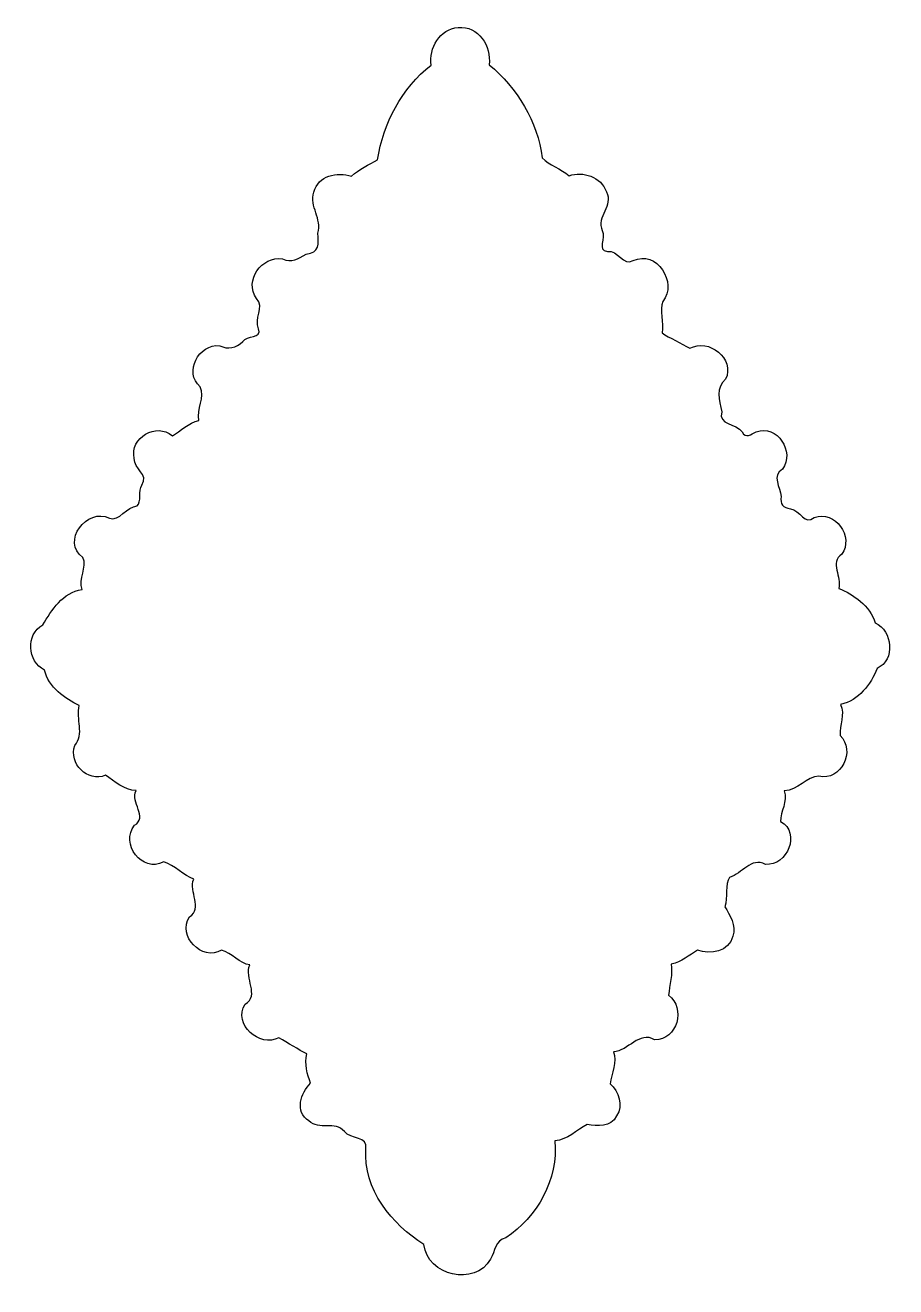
# Model space of a CAD drawing. Header units: centimetres. Extents: x -4.9 to 2.7, y -3.1 to 8.
import ezdxf

# ---------------------------------------------------------------- set-up
doc = ezdxf.new("R2010")
doc.units = ezdxf.units.CM
doc.header["$MEASUREMENT"] = 0
doc.layers.add('Layer 1', color=7, linetype='Continuous')

msp = doc.modelspace()

# ---------------------------------------------------------------- linework, layer by layer
at = {"layer": 'Layer 1', "color": 198}
msp.add_open_spline([(-1.15038, 7.94536), (-1.30861, 7.93393), (-1.40811, 7.76286), (-1.38602, 7.61463), (-1.38602, 7.61463), (-1.64395, 7.41641), (-1.80714, 7.10295), (-1.85483, 6.78615), (-1.85483, 6.78615), (-1.93049, 6.74261), (-2.01889, 6.7032), (-2.08469, 6.64311), (-2.08469, 6.64311), (-2.20975, 6.68193), (-2.37696, 6.64916), (-2.41294, 6.50255), (-2.41294, 6.50255), (-2.45487, 6.37275), (-2.3386, 6.27006), (-2.37987, 6.14288), (-2.37987, 6.14288), (-2.3701, 6.04983), (-2.36463, 5.97035), (-2.48157, 5.95933), (-2.48157, 5.95933), (-2.55141, 5.91893), (-2.60977, 5.87835), (-2.68828, 5.91882), (-2.68828, 5.91882), (-2.86949, 5.94563), (-3.02865, 5.72714), (-2.91483, 5.57073), (-2.91483, 5.57073), (-2.84079, 5.48974), (-2.94244, 5.39674), (-2.89747, 5.30449), (-2.89747, 5.30449), (-2.86691, 5.21992), (-3.00009, 5.24916), (-3.03555, 5.19287), (-3.03555, 5.19287), (-3.09526, 5.13699), (-3.16559, 5.12104), (-3.23812, 5.15649), (-3.23812, 5.15649), (-3.42146, 5.17716), (-3.55741, 4.9211), (-3.40927, 4.79765), (-3.40927, 4.79765), (-3.36303, 4.70422), (-3.44457, 4.60278), (-3.42167, 4.50247), (-3.42167, 4.50247), (-3.51064, 4.48153), (-3.58303, 4.40788), (-3.65318, 4.36687), (-3.65318, 4.36687), (-3.7921, 4.48746), (-4.02878, 4.35162), (-3.98722, 4.16926), (-3.98722, 4.16926), (-3.9926, 4.07262), (-3.85579, 4.03301), (-3.92107, 3.93527), (-3.92107, 3.93527), (-3.95214, 3.88302), (-3.92163, 3.78513), (-3.96158, 3.75337), (-3.96158, 3.75337), (-4.05237, 3.74869), (-4.12154, 3.61218), (-4.20384, 3.64423), (-4.20384, 3.64423), (-4.40201, 3.74496), (-4.63022, 3.4383), (-4.43783, 3.3011), (-4.43783, 3.3011), (-4.39317, 3.21547), (-4.4839, 3.1119), (-4.44362, 3.02081), (-4.44362, 3.02081), (-4.61133, 2.99501), (-4.71287, 2.84036), (-4.78758, 2.7091), (-4.78758, 2.7091), (-4.94223, 2.6289), (-4.921, 2.38604), (-4.77352, 2.31388), (-4.77352, 2.31388), (-4.73842, 2.16242), (-4.59342, 2.06077), (-4.46842, 2.00382), (-4.46842, 2.00382), (-4.49921, 1.88414), (-4.42026, 1.75289), (-4.50893, 1.65325), (-4.50893, 1.65325), (-4.56374, 1.49647), (-4.39606, 1.32704), (-4.24021, 1.39197), (-4.24021, 1.39197), (-4.15617, 1.33939), (-4.0748, 1.25888), (-3.97149, 1.25802), (-3.97149, 1.25802), (-4.02287, 1.1551), (-3.86511, 1.02349), (-3.98472, 0.95375), (-3.98472, 0.95375), (-4.11407, 0.79406), (-3.91777, 0.53097), (-3.72923, 0.63294), (-3.72923, 0.63294), (-3.63465, 0.60568), (-3.55175, 0.50876), (-3.4663, 0.48163), (-3.4663, 0.48163), (-3.51419, 0.37152), (-3.37973, 0.22867), (-3.50351, 0.1509), (-3.50351, 0.1509), (-3.61241, -0.01698), (-3.39412, -0.24034), (-3.22239, -0.1418), (-3.22239, -0.1418), (-3.13479, -0.16312), (-3.06062, -0.2585), (-2.97434, -0.26996), (-2.97434, -0.26996), (-3.02744, -0.3838), (-2.88398, -0.53733), (-3.01568, -0.61392), (-3.01568, -0.61392), (-3.12559, -0.79031), (-2.89026, -0.99899), (-2.71968, -0.90827), (-2.71968, -0.90827), (-2.64078, -0.95303), (-2.54792, -1.01414), (-2.47577, -1.04883), (-2.47577, -1.04883), (-2.49669, -1.13767), (-2.47088, -1.22909), (-2.4427, -1.3068), (-2.4427, -1.3068), (-2.52822, -1.39009), (-2.58465, -1.55772), (-2.45758, -1.63753), (-2.45758, -1.63753), (-2.3644, -1.72439), (-2.22836, -1.63161), (-2.14669, -1.73096), (-2.14669, -1.73096), (-2.09139, -1.7978), (-1.93633, -1.77419), (-1.95735, -1.88061), (-1.95735, -1.88061), (-1.98625, -2.23468), (-1.72837, -2.5466), (-1.44968, -2.71984), (-1.44968, -2.71984), (-1.41976, -2.99486), (-1.00283, -3.09058), (-0.86512, -2.848), (-0.86512, -2.848), (-0.8263, -2.77741), (-0.82645, -2.68329), (-0.73283, -2.66196), (-0.73283, -2.66196), (-0.45527, -2.48098), (-0.2717, -2.14688), (-0.30206, -1.81116), (-0.30206, -1.81116), (-0.18812, -1.8036), (-0.11431, -1.71774), (-0.01929, -1.66895), (-0.01929, -1.66895), (0.06917, -1.68325), (0.18766, -1.69647), (0.23785, -1.59371), (0.23785, -1.59371), (0.30088, -1.50038), (0.25762, -1.37857), (0.18328, -1.31259), (0.18328, -1.31259), (0.19398, -1.22126), (0.2482, -1.11672), (0.21139, -1.03064), (0.21139, -1.03064), (0.34283, -1.02587), (0.43469, -0.84597), (0.57188, -0.92563), (0.57188, -0.92563), (0.77122, -0.9326), (0.84612, -0.64366), (0.69425, -0.5362), (0.69425, -0.5362), (0.70212, -0.44825), (0.73095, -0.34288), (0.7174, -0.26252), (0.7174, -0.26252), (0.80734, -0.24945), (0.87526, -0.17868), (0.94726, -0.1418), (0.94726, -0.1418), (1.06201, -0.18201), (1.22221, -0.15524), (1.25732, -0.0186), (1.25732, -0.0186), (1.29154, 0.07615), (1.22639, 0.16745), (1.18787, 0.2402), (1.18787, 0.2402), (1.21442, 0.31883), (1.18323, 0.44164), (1.22838, 0.49652), (1.22838, 0.49652), (1.33807, 0.52916), (1.4165, 0.6778), (1.54175, 0.61145), (1.54175, 0.61145), (1.73509, 0.59454), (1.8546, 0.89081), (1.67487, 0.98683), (1.67487, 0.98683), (1.67251, 1.07445), (1.74019, 1.16245), (1.70712, 1.25637), (1.70712, 1.25637), (1.82253, 1.25556), (1.90686, 1.38101), (2.00974, 1.3837), (2.00974, 1.3837), (2.20665, 1.33833), (2.33466, 1.6066), (2.1966, 1.74171), (2.1966, 1.74171), (2.19236, 1.83129), (2.24102, 1.92468), (2.20073, 2.01208), (2.20073, 2.01208), (2.35819, 2.046), (2.4678, 2.18904), (2.51988, 2.32793), (2.51988, 2.32793), (2.68408, 2.40363), (2.65471, 2.65769), (2.50417, 2.72811), (2.50417, 2.72811), (2.4597, 2.87691), (2.30963, 2.97902), (2.18502, 3.0299), (2.18502, 3.0299), (2.21265, 3.13092), (2.10417, 3.25785), (2.21065, 3.32838), (2.21065, 3.32838), (2.32097, 3.48403), (2.15258, 3.71765), (1.97004, 3.65001), (1.97004, 3.65001), (1.88825, 3.57759), (1.84493, 3.71875), (1.76168, 3.7269), (1.76168, 3.7269), (1.69545, 3.74032), (1.67051, 3.76613), (1.67982, 3.83439), (1.67982, 3.83439), (1.6737, 3.9182), (1.59487, 4.01827), (1.69057, 4.075), (1.69057, 4.075), (1.80413, 4.22556), (1.64508, 4.47141), (1.46071, 4.4016), (1.46071, 4.4016), (1.41567, 4.38449), (1.37041, 4.33612), (1.33917, 4.40243), (1.33917, 4.40243), (1.28205, 4.47664), (1.12901, 4.46188), (1.15892, 4.57772), (1.15892, 4.57772), (1.13742, 4.68), (1.10414, 4.78836), (1.19365, 4.86215), (1.19365, 4.86215), (1.2786, 5.04415), (1.04367, 5.226), (0.88111, 5.13417), (0.88111, 5.13417), (0.80053, 5.17519), (0.70184, 5.22661), (0.63637, 5.26894), (0.63637, 5.26894), (0.6529, 5.35819), (0.61122, 5.46753), (0.64298, 5.54427), (0.64298, 5.54427), (0.77814, 5.70842), (0.58655, 6.00175), (0.38336, 5.90228), (0.38336, 5.90228), (0.29529, 5.85114), (0.25207, 5.99716), (0.15847, 5.98328), (0.15847, 5.98328), (0.06205, 5.98685), (0.14974, 6.10521), (0.11318, 6.16502), (0.11318, 6.16502), (0.0583, 6.28897), (0.21314, 6.38154), (0.14937, 6.50503), (0.14937, 6.50503), (0.10448, 6.63734), (-0.05834, 6.68975), (-0.17805, 6.64642), (-0.17805, 6.64642), (-0.24946, 6.70696), (-0.35106, 6.74141), (-0.41369, 6.80186), (-0.41369, 6.80186), (-0.45224, 7.12238), (-0.63335, 7.41536), (-0.87754, 7.61959), (-0.87754, 7.61959), (-0.85872, 7.77942), (-0.97162, 7.96532), (-1.15039, 7.94536), (-1.15039, 7.94536), (-1.15039, 7.94536), (-1.15038, 7.94536), (-1.15038, 7.94536)], degree=3, knots=[0, 0, 0, 0, 0.01176471, 0.01176471, 0.01176471, 0.01176471, 0.02352941, 0.02352941, 0.02352941, 0.02352941, 0.03529412, 0.03529412, 0.03529412, 0.03529412, 0.04705882, 0.04705882, 0.04705882, 0.04705882, 0.05882353, 0.05882353, 0.05882353, 0.05882353, 0.07058824, 0.07058824, 0.07058824, 0.07058824, 0.08235294, 0.08235294, 0.08235294, 0.08235294, 0.09411765, 0.09411765, 0.09411765, 0.09411765, 0.10588235, 0.10588235, 0.10588235, 0.10588235, 0.11764706, 0.11764706, 0.11764706, 0.11764706, 0.12941176, 0.12941176, 0.12941176, 0.12941176, 0.14117647, 0.14117647, 0.14117647, 0.14117647, 0.15294118, 0.15294118, 0.15294118, 0.15294118, 0.16470588, 0.16470588, 0.16470588, 0.16470588, 0.17647059, 0.17647059, 0.17647059, 0.17647059, 0.18823529, 0.18823529, 0.18823529, 0.18823529, 0.2, 0.2, 0.2, 0.2, 0.21176471, 0.21176471, 0.21176471, 0.21176471, 0.22352941, 0.22352941, 0.22352941, 0.22352941, 0.23529412, 0.23529412, 0.23529412, 0.23529412, 0.24705882, 0.24705882, 0.24705882, 0.24705882, 0.25882353, 0.25882353, 0.25882353, 0.25882353, 0.27058824, 0.27058824, 0.27058824, 0.27058824, 0.28235294, 0.28235294, 0.28235294, 0.28235294, 0.29411765, 0.29411765, 0.29411765, 0.29411765, 0.30588235, 0.30588235, 0.30588235, 0.30588235, 0.31764706, 0.31764706, 0.31764706, 0.31764706, 0.32941176, 0.32941176, 0.32941176, 0.32941176, 0.34117647, 0.34117647, 0.34117647, 0.34117647, 0.35294118, 0.35294118, 0.35294118, 0.35294118, 0.36470588, 0.36470588, 0.36470588, 0.36470588, 0.37647059, 0.37647059, 0.37647059, 0.37647059, 0.38823529, 0.38823529, 0.38823529, 0.38823529, 0.4, 0.4, 0.4, 0.4, 0.41176471, 0.41176471, 0.41176471, 0.41176471, 0.42352941, 0.42352941, 0.42352941, 0.42352941, 0.43529412, 0.43529412, 0.43529412, 0.43529412, 0.44705882, 0.44705882, 0.44705882, 0.44705882, 0.45882353, 0.45882353, 0.45882353, 0.45882353, 0.47058824, 0.47058824, 0.47058824, 0.47058824, 0.48235294, 0.48235294, 0.48235294, 0.48235294, 0.49411765, 0.49411765, 0.49411765, 0.49411765, 0.50588235, 0.50588235, 0.50588235, 0.50588235, 0.51764706, 0.51764706, 0.51764706, 0.51764706, 0.52941176, 0.52941176, 0.52941176, 0.52941176, 0.54117647, 0.54117647, 0.54117647, 0.54117647, 0.55294118, 0.55294118, 0.55294118, 0.55294118, 0.56470588, 0.56470588, 0.56470588, 0.56470588, 0.57647059, 0.57647059, 0.57647059, 0.57647059, 0.58823529, 0.58823529, 0.58823529, 0.58823529, 0.6, 0.6, 0.6, 0.6, 0.61176471, 0.61176471, 0.61176471, 0.61176471, 0.62352941, 0.62352941, 0.62352941, 0.62352941, 0.63529412, 0.63529412, 0.63529412, 0.63529412, 0.64705882, 0.64705882, 0.64705882, 0.64705882, 0.65882353, 0.65882353, 0.65882353, 0.65882353, 0.67058824, 0.67058824, 0.67058824, 0.67058824, 0.68235294, 0.68235294, 0.68235294, 0.68235294, 0.69411765, 0.69411765, 0.69411765, 0.69411765, 0.70588235, 0.70588235, 0.70588235, 0.70588235, 0.71764706, 0.71764706, 0.71764706, 0.71764706, 0.72941176, 0.72941176, 0.72941176, 0.72941176, 0.74117647, 0.74117647, 0.74117647, 0.74117647, 0.75294118, 0.75294118, 0.75294118, 0.75294118, 0.76470588, 0.76470588, 0.76470588, 0.76470588, 0.77647059, 0.77647059, 0.77647059, 0.77647059, 0.78823529, 0.78823529, 0.78823529, 0.78823529, 0.8, 0.8, 0.8, 0.8, 0.81176471, 0.81176471, 0.81176471, 0.81176471, 0.82352941, 0.82352941, 0.82352941, 0.82352941, 0.83529412, 0.83529412, 0.83529412, 0.83529412, 0.84705882, 0.84705882, 0.84705882, 0.84705882, 0.85882353, 0.85882353, 0.85882353, 0.85882353, 0.87058824, 0.87058824, 0.87058824, 0.87058824, 0.88235294, 0.88235294, 0.88235294, 0.88235294, 0.89411765, 0.89411765, 0.89411765, 0.89411765, 0.90588235, 0.90588235, 0.90588235, 0.90588235, 0.91764706, 0.91764706, 0.91764706, 0.91764706, 0.92941176, 0.92941176, 0.92941176, 0.92941176, 0.94117647, 0.94117647, 0.94117647, 0.94117647, 0.95294118, 0.95294118, 0.95294118, 0.95294118, 0.96470588, 0.96470588, 0.96470588, 0.96470588, 0.97647059, 0.97647059, 0.97647059, 0.97647059, 1, 1, 1, 1], dxfattribs=at)

doc.saveas('drawing.dxf')
